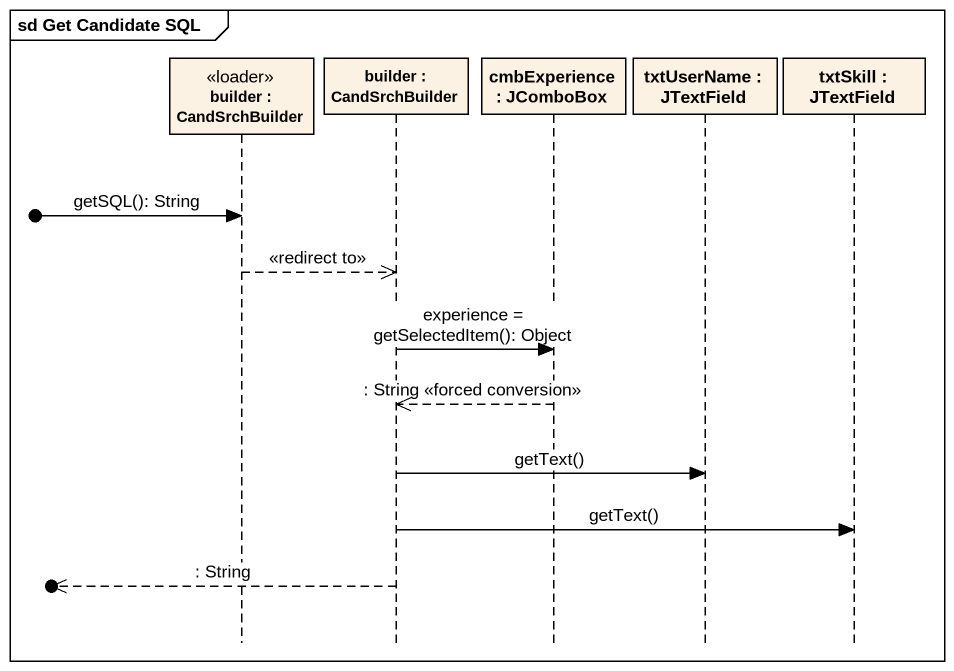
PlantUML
@startuml
mainframe sd Get Candidate SQL
hide footbox
participant "builder : CandSrchBuilder" as builder <<loader>>
participant "builder : CandSrchBuilder" as builder_2
participant "cmbExperience : JComboBox" as cmbExperience
participant "txtUserName : JTextField" as txtUserName
participant "txtSkill : JTextField" as txtSkill

[o-> builder : getSQL(): String
builder -->> builder_2 : <<redirect to>>
builder_2 -> cmbExperience : experience = getSelectedItem(): Object
cmbExperience -->> builder_2 : : String <<forced conversion>>
builder_2 -> txtUserName : getText()
builder_2 -> txtSkill : getText()
[o<<-- builder_2 : : String
@enduml
